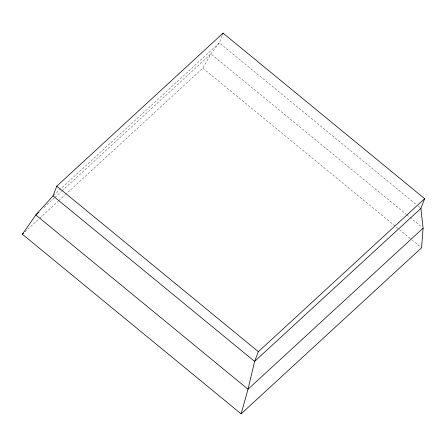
<?xml version="1.0" encoding="UTF-8"?>
<svg xmlns="http://www.w3.org/2000/svg" width="447" height="447" viewBox="0 0 447 447"><rect width="100%" height="100%" fill="white"/><g stroke="black" fill="none" stroke-linecap="round" stroke-linejoin="round"><path stroke-width="0.34" stroke-dasharray="2.23 1.68" d="M222.064 35.738L219.315 42.862L210.889 53.919L202.809 68.167L65.927 194.121M53.534 195.406L219.315 42.862L416.051 204.413M44.052 207.43L54.316 197.982M54.83 197.513L61.507 191.372M62.021 190.897L210.889 53.919L406.384 214.454M24.915 231.864L39.269 218.656M39.783 218.181L58.239 201.2M58.753 200.725L65.413 194.596M418.208 206.184L420.359 207.956M406.926 214.895L422.002 227.277M202.809 68.167L395.707 226.568M396.243 227.009L398.936 229.222M399.478 229.663L411.329 239.396M411.871 239.838L421.571 247.806"/><path stroke-width="0.67" d="M420.901 208.397L423.08 228.166L421.571 247.806L241.106 413.855L22.35 234.222L35.838 214.985L53.02 195.881L56.769 186.159L223.064 33.145L424.65 198.68L420.901 208.397L254.606 361.411L248.035 389.231L241.106 413.855M222.567 34.441L223.064 33.145M424.65 198.68L258.355 351.694L254.606 361.411L53.02 195.881M38.917 212.152L35.838 214.985L248.035 389.231L423.08 228.166M22.35 234.222L23.378 233.278M56.769 186.159L258.355 351.694"/></g></svg>
